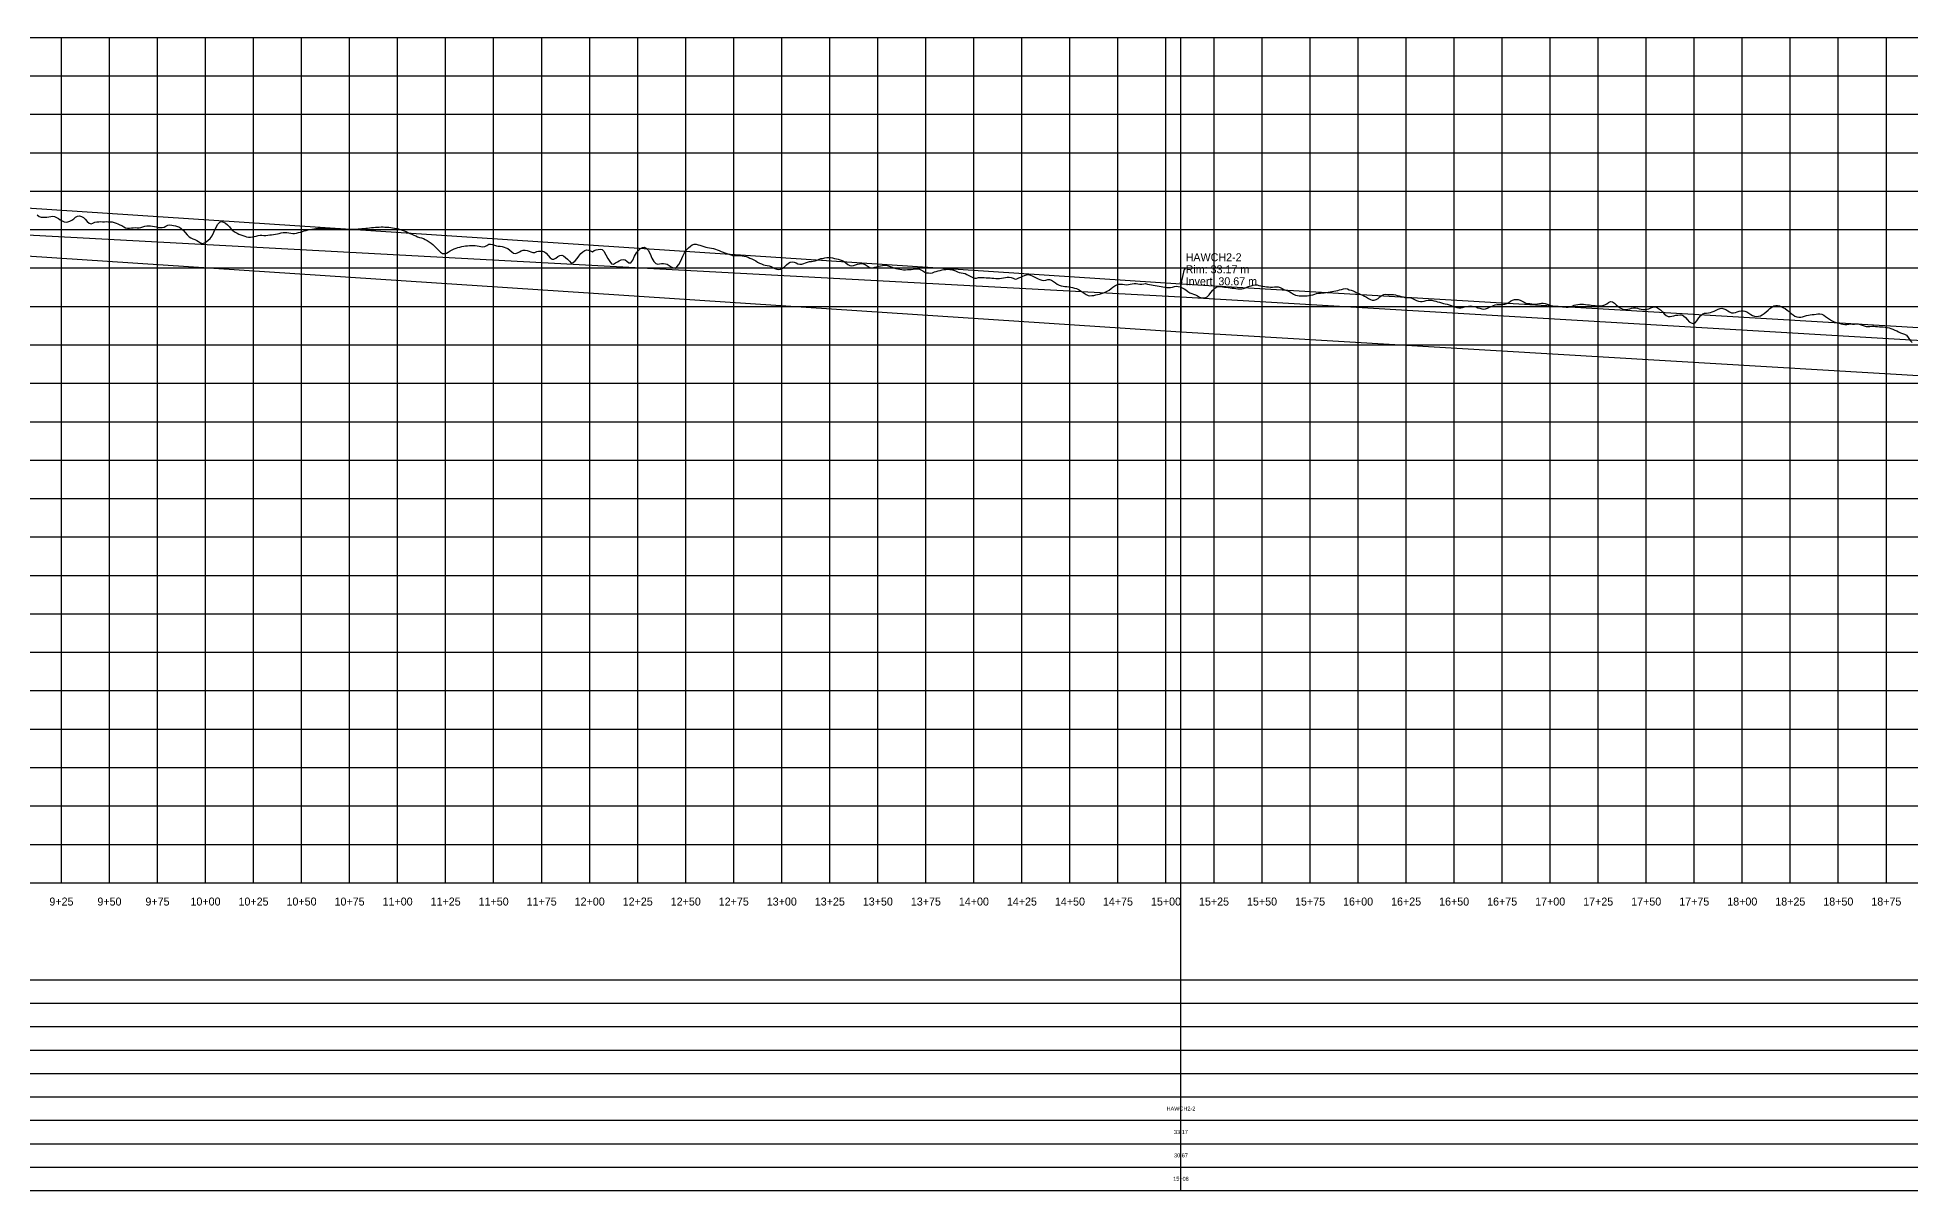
# Model space of a CAD drawing. Extents: x -64 to 7758, y -140 to 462.
# Drawn here: x 913 to 1888, y -140 to 460 of the extents above; entities that cross this region are included whole.
import ezdxf
from ezdxf.enums import TextEntityAlignment as Align

# ---------------------------------------------------------------- set-up
doc = ezdxf.new("R2010")
doc.units = 0
for name, color, linetype in [('Annotation', 7, 'Continuous'), ('Annotation_Table', 254, 'Continuous'), ('Crown', 7, 'Continuous'), ('Grid', 254, 'Continuous'), ('Grid_Text', 7, 'Continuous'), ('Ground_Elevation', 3, 'Continuous'), ('Hydraulic_Grade', 5, 'Continuous'), ('Invert', 7, 'Continuous'), ('Structure', 7, 'Continuous')]:
    doc.layers.add(name, color=color, linetype=linetype)

msp = doc.modelspace()

# ---------------------------------------------------------------- linework, layer by layer
at = {"layer": 'Annotation', "color": 0}
msp.add_lwpolyline([(1507.8, 331.71), (1507.6, 332.69), (1508.39, 332.51)], close=True, dxfattribs=at)
msp.add_lwpolyline([(1510.24, 339.33), (1509.5, 339.33), (1507.8, 331.71)], dxfattribs=at)
at = {"layer": 'Annotation_Table', "color": 254}
for points in [[(1507.8, -140.21), (1507.8, 460)], [(-25, -30.48), (7724.95, -30.48)], [(-25, -42.67), (7724.95, -42.67)], [(-25, -54.86), (7724.95, -54.86)], [(-25, -67.06), (7724.95, -67.06)], [(-25, -79.25), (7724.95, -79.25)], [(-25, -91.44), (7724.95, -91.44)], [(-25, -103.63), (7724.95, -103.63)], [(-25, -115.82), (7724.95, -115.82)], [(-25, -128.02), (7724.95, -128.02)], [(-25, -140.21), (7724.95, -140.21)]]:
    msp.add_lwpolyline(points, dxfattribs=at)
at = {"layer": 'Crown', "color": 0}
for points in [[(0, 430.99), (1507.8, 331.71)], [(1507.8, 331.71), (1507.8, 331.71)], [(1507.8, 331.71), (2592.5, 267.56)]]:
    msp.add_lwpolyline(points, dxfattribs=at)
at = {"layer": 'Grid', "color": 254}
for points in [[(-25, 460), (7725, 460)], [(925, 20), (925, 460)], [(950, 20), (950, 460)], [(975, 20), (975, 460)], [(1000, 20), (1000, 460)], [(1025, 20), (1025, 460)], [(1050, 20), (1050, 460)], [(1075, 20), (1075, 460)], [(1100, 20), (1100, 460)], [(1125, 20), (1125, 460)], [(1150, 20), (1150, 460)], [(1175, 20), (1175, 460)], [(1200, 20), (1200, 460)], [(1225, 20), (1225, 460)], [(1250, 20), (1250, 460)], [(1275, 20), (1275, 460)], [(1300, 20), (1300, 460)], [(1325, 20), (1325, 460)], [(1350, 20), (1350, 460)], [(1375, 20), (1375, 460)], [(1400, 20), (1400, 460)], [(1425, 20), (1425, 460)], [(1450, 20), (1450, 460)], [(1475, 20), (1475, 460)], [(1500, 20), (1500, 460)], [(1525, 20), (1525, 460)], [(1550, 20), (1550, 460)], [(1575, 20), (1575, 460)], [(1600, 20), (1600, 460)], [(1625, 20), (1625, 460)], [(1650, 20), (1650, 460)], [(1675, 20), (1675, 460)], [(1700, 20), (1700, 460)], [(1725, 20), (1725, 460)], [(1750, 20), (1750, 460)], [(1775, 20), (1775, 460)], [(1800, 20), (1800, 460)], [(1825, 20), (1825, 460)], [(1850, 20), (1850, 460)], [(1875, 20), (1875, 460)], [(-25, 440), (7725, 440)], [(-25, 420), (7725, 420)], [(-25, 400), (7725, 400)], [(-25, 380), (7725, 380)], [(-25, 360), (7725, 360)], [(-25, 340), (7725, 340)], [(-25, 320), (7725, 320)], [(-25, 300), (7725, 300)], [(-25, 280), (7725, 280)], [(-25, 260), (7725, 260)], [(-25, 240), (7725, 240)], [(-25, 220), (7725, 220)], [(-25, 200), (7725, 200)], [(-25, 180), (7725, 180)], [(-25, 160), (7725, 160)], [(-25, 140), (7725, 140)], [(-25, 120), (7725, 120)], [(-25, 100), (7725, 100)], [(-25, 80), (7725, 80)], [(-25, 60), (7725, 60)], [(-25, 40), (7725, 40)], [(-25, 20), (7725, 20)]]:
    msp.add_lwpolyline(points, dxfattribs=at)
at = {"layer": 'Ground_Elevation', "color": 3}
msp.add_lwpolyline([(912.41, 367.62), (913.41, 366.87), (914.41, 366.51), (915.41, 366.44), (916.41, 366.42), (917.41, 366.45), (918.41, 366.59), (919.41, 366.84), (920.41, 367), (921.41, 366.88), (922.41, 366.33), (923.41, 365.72), (924.41, 365.11), (925.41, 364.51), (926.41, 364.1), (927.41, 363.93), (928.41, 363.99), (929.41, 364.31), (930.41, 364.88), (931.41, 365.61), (932.41, 366.42), (933.41, 367), (934.41, 367.09), (935.41, 366.76), (936.41, 366.22), (937.41, 365.34), (938.41, 364.2), (939.41, 363.39), (940.41, 362.94), (941.41, 363.28), (942.41, 363.79), (943.41, 364.02), (944.41, 364.11), (945.41, 364.12), (946.41, 364.11), (947.41, 364.1), (948.41, 364.12), (949.41, 364.11), (950.41, 364.08), (951.41, 363.97), (952.41, 363.76), (953.41, 363.38), (954.41, 362.91), (955.41, 362.41), (956.41, 362.07), (957.41, 361.35), (958.41, 360.83), (959.41, 360.65), (960.41, 360.73), (961.41, 360.9), (962.41, 360.99), (963.41, 361.02), (964.41, 360.95), (965.41, 360.98), (966.41, 361.1), (967.41, 361.37), (968.41, 361.77), (969.41, 361.99), (970.41, 362), (971.41, 361.91), (972.41, 361.75), (973.41, 361.57), (974.41, 361.38), (975.41, 361.16), (976.41, 361.02), (977.41, 361.02), (978.41, 361.27), (979.41, 361.73), (980.41, 362.33), (981.41, 362.43), (982.41, 362.34), (983.41, 362.11), (984.41, 361.88), (985.41, 361.65), (986.41, 361.28), (987.41, 360.54), (988.41, 359.64), (989.41, 358.42), (990.41, 357.24), (991.41, 356.3), (992.41, 355.7), (993.41, 355.26), (994.41, 354.86), (995.41, 354.38), (996.41, 353.8), (997.41, 353.18), (998.41, 352.8), (999.41, 353.04), (1000.41, 353.6), (1001.41, 354.47), (1002.41, 355.44), (1003.41, 356.73), (1004.41, 358.58), (1005.41, 360.9), (1006.41, 362.77), (1007.41, 363.84), (1008.41, 364.14), (1009.41, 363.92), (1010.41, 363.3), (1011.41, 362.44), (1012.41, 361.39), (1013.41, 360.3), (1014.41, 359.33), (1015.41, 358.61), (1016.41, 358.07), (1017.41, 357.68), (1018.41, 357.32), (1019.41, 356.91), (1020.41, 356.52), (1021.41, 356.25), (1022.41, 356.09), (1023.41, 356.07), (1024.41, 356.2), (1025.41, 356.4), (1026.41, 356.6), (1027.41, 356.85), (1028.41, 357.06), (1029.41, 357.08), (1030.41, 356.94), (1031.41, 356.92), (1032.41, 357.03), (1033.41, 357.18), (1034.41, 357.34), (1035.41, 357.5), (1036.41, 357.67), (1037.41, 357.85), (1038.41, 358.02), (1039.41, 358.22), (1040.41, 358.43), (1041.41, 358.52), (1042.41, 358.41), (1043.41, 358.22), (1044.41, 358.05), (1045.41, 357.95), (1046.41, 357.98), (1047.41, 358.15), (1048.41, 358.4), (1049.41, 358.69), (1050.41, 358.99), (1051.41, 359.29), (1052.41, 359.58), (1053.41, 359.84), (1054.41, 360.07), (1055.41, 360.27), (1056.41, 360.44), (1057.41, 360.57), (1058.41, 360.68), (1059.41, 360.74), (1060.41, 360.79), (1061.41, 360.81), (1062.41, 360.79), (1063.41, 360.75), (1064.41, 360.7), (1065.41, 360.63), (1066.41, 360.55), (1067.41, 360.47), (1068.41, 360.39), (1069.41, 360.31), (1070.41, 360.25), (1071.41, 360.19), (1072.41, 360.15), (1073.41, 360.13), (1074.41, 360.13), (1075.41, 360.14), (1076.41, 360.18), (1077.41, 360.23), (1078.41, 360.29), (1079.41, 360.35), (1080.41, 360.42), (1081.41, 360.5), (1082.41, 360.6), (1083.41, 360.7), (1084.41, 360.8), (1085.41, 360.91), (1086.41, 361.01), (1087.41, 361.1), (1088.41, 361.19), (1089.41, 361.26), (1090.41, 361.31), (1091.41, 361.35), (1092.41, 361.35), (1093.41, 361.34), (1094.41, 361.29), (1095.41, 361.22), (1096.41, 361.11), (1097.41, 360.97), (1098.41, 360.8), (1099.41, 360.59), (1100.41, 360.35), (1101.41, 360.06), (1102.41, 359.72), (1103.41, 359.35), (1104.41, 358.93), (1105.41, 358.48), (1106.41, 358.02), (1107.41, 357.56), (1108.41, 357.11), (1109.41, 356.68), (1110.41, 356.27), (1111.41, 355.96), (1112.41, 355.76), (1113.41, 355.38), (1114.41, 354.82), (1115.41, 354.27), (1116.41, 353.67), (1117.41, 352.99), (1118.41, 352.16), (1119.41, 351.19), (1120.41, 350.11), (1121.41, 349.08), (1122.41, 348.21), (1123.41, 347.63), (1124.41, 347.52), (1125.41, 347.8), (1126.41, 348.31), (1127.41, 348.89), (1128.41, 349.48), (1129.41, 349.99), (1130.41, 350.37), (1131.41, 350.67), (1132.41, 350.93), (1133.41, 351.19), (1134.41, 351.39), (1135.41, 351.51), (1136.41, 351.59), (1137.41, 351.66), (1138.41, 351.73), (1139.41, 351.76), (1140.41, 351.72), (1141.41, 351.59), (1142.41, 351.38), (1143.41, 351.17), (1144.41, 351.08), (1145.41, 351.11), (1146.41, 351.69), (1147.41, 352.45), (1148.41, 352.47), (1149.41, 352.2), (1150.41, 351.83), (1151.41, 351.61), (1152.41, 351.45), (1153.41, 351.32), (1154.41, 351.17), (1155.41, 350.91), (1156.41, 350.53), (1157.41, 350.07), (1158.41, 349.34), (1159.41, 348.47), (1160.41, 347.72), (1161.41, 347.58), (1162.41, 347.87), (1163.41, 348.39), (1164.41, 348.86), (1165.41, 349.21), (1166.41, 349.3), (1167.41, 349.13), (1168.41, 348.79), (1169.41, 348.33), (1170.41, 348.05), (1171.41, 348.04), (1172.41, 348.51), (1173.41, 348.72), (1174.41, 348.83), (1175.41, 348.7), (1176.41, 348.44), (1177.41, 347.69), (1178.41, 346.44), (1179.41, 345.3), (1180.41, 344.61), (1181.41, 344.64), (1182.41, 345.19), (1183.41, 345.9), (1184.41, 346.44), (1185.41, 346.61), (1186.41, 346.33), (1187.41, 345.49), (1188.41, 344.57), (1189.41, 343.54), (1190.41, 342.59), (1191.41, 342.93), (1192.41, 343.77), (1193.41, 344.92), (1194.41, 346.24), (1195.41, 347.49), (1196.41, 348.48), (1197.41, 349.12), (1198.41, 349.37), (1199.41, 349.26), (1200.41, 348.88), (1201.41, 348.48), (1202.41, 349.05), (1203.41, 349.44), (1204.41, 349.67), (1205.41, 349.85), (1206.41, 349.67), (1207.41, 348.7), (1208.41, 346.93), (1209.41, 344.97), (1210.41, 343.36), (1211.41, 342.16), (1212.41, 341.98), (1213.41, 342.74), (1214.41, 343.21), (1215.41, 343.77), (1216.41, 344.19), (1217.41, 344.35), (1218.41, 344.2), (1219.41, 343.57), (1220.41, 342.61), (1221.41, 342.63), (1222.41, 344.04), (1223.41, 346.24), (1224.41, 347.95), (1225.41, 349.17), (1226.41, 350.08), (1227.41, 350.63), (1228.41, 350.8), (1229.41, 350.4), (1230.41, 349.21), (1231.41, 347.35), (1232.41, 345.18), (1233.41, 343.44), (1234.41, 342.36), (1235.41, 342.07), (1236.41, 342.11), (1237.41, 342.29), (1238.41, 342.35), (1239.41, 342.25), (1240.41, 341.94), (1241.41, 341.3), (1242.41, 340.64), (1243.41, 340.1), (1244.41, 339.99), (1245.41, 340.54), (1246.41, 341.85), (1247.41, 343.78), (1248.41, 346.11), (1249.41, 347.98), (1250.41, 349.37), (1251.41, 350.51), (1252.41, 351.39), (1253.41, 352.02), (1254.41, 352.32), (1255.41, 352.32), (1256.41, 352.13), (1257.41, 351.84), (1258.41, 351.51), (1259.41, 351.19), (1260.41, 350.89), (1261.41, 350.63), (1262.41, 350.46), (1263.41, 350.32), (1264.41, 350.13), (1265.41, 349.85), (1266.41, 349.5), (1267.41, 349.09), (1268.41, 348.64), (1269.41, 348.22), (1270.41, 347.86), (1271.41, 347.58), (1272.41, 347.26), (1273.41, 346.78), (1274.41, 346.47), (1275.41, 346.44), (1276.41, 346.52), (1277.41, 346.57), (1278.41, 346.54), (1279.41, 346.41), (1280.41, 346.22), (1281.41, 345.94), (1282.41, 345.59), (1283.41, 345.18), (1284.41, 344.73), (1285.41, 344.23), (1286.41, 343.69), (1287.41, 343.1), (1288.41, 342.6), (1289.41, 342.21), (1290.41, 341.68), (1291.41, 341.47), (1292.41, 341.3), (1293.41, 341.09), (1294.41, 340.75), (1295.41, 340.25), (1296.41, 339.75), (1297.41, 339.35), (1298.41, 339.21), (1299.41, 339.33), (1300.41, 339.84), (1301.41, 340.67), (1302.41, 341.64), (1303.41, 342.51), (1304.41, 343.05), (1305.41, 343.21), (1306.41, 343.01), (1307.41, 342.61), (1308.41, 342.18), (1309.41, 342), (1310.41, 342.05), (1311.41, 342.33), (1312.41, 342.7), (1313.41, 343.09), (1314.41, 343.34), (1315.41, 343.42), (1316.41, 343.49), (1317.41, 343.68), (1318.41, 344), (1319.41, 344.52), (1320.41, 344.87), (1321.41, 345.01), (1322.41, 345.26), (1323.41, 345.45), (1324.41, 345.51), (1325.41, 345.43), (1326.41, 345.24), (1327.41, 345.01), (1328.41, 344.81), (1329.41, 344.59), (1330.41, 344.33), (1331.41, 343.93), (1332.41, 343.31), (1333.41, 342.66), (1334.41, 341.83), (1335.41, 341.24), (1336.41, 341.1), (1337.41, 341.29), (1338.41, 341.63), (1339.41, 341.96), (1340.41, 342.17), (1341.41, 342.26), (1342.41, 342.15), (1343.41, 341.74), (1344.41, 341.11), (1345.41, 340.44), (1346.41, 340.08), (1347.41, 340.05), (1348.41, 340.35), (1349.41, 340.63), (1350.41, 340.87), (1351.41, 341.12), (1352.41, 341.36), (1353.41, 341.5), (1354.41, 341.42), (1355.41, 341.12), (1356.41, 340.74), (1357.41, 340.35), (1358.41, 340.06), (1359.41, 339.78), (1360.41, 339.51), (1361.41, 339.31), (1362.41, 339.16), (1363.41, 339.05), (1364.41, 339.07), (1365.41, 339.14), (1366.41, 339.23), (1367.41, 339.29), (1368.41, 339.4), (1369.41, 339.51), (1370.41, 339.59), (1371.41, 339.56), (1372.41, 339.13), (1373.41, 338.47), (1374.41, 337.8), (1375.41, 337.45), (1376.41, 337.41), (1377.41, 337.39), (1378.41, 337.48), (1379.41, 337.94), (1380.41, 338.22), (1381.41, 338.46), (1382.41, 338.73), (1383.41, 338.97), (1384.41, 339.16), (1385.41, 339.29), (1386.41, 339.34), (1387.41, 339.3), (1388.41, 339.14), (1389.41, 338.85), (1390.41, 338.47), (1391.41, 338.06), (1392.41, 337.66), (1393.41, 337.41), (1394.41, 337.34), (1395.41, 337.08), (1396.41, 336.6), (1397.41, 336.06), (1398.41, 335.52), (1399.41, 334.99), (1400.41, 334.73), (1401.41, 334.79), (1402.41, 335.09), (1403.41, 335.08), (1404.41, 335.02), (1405.41, 334.99), (1406.41, 334.96), (1407.41, 334.92), (1408.41, 334.87), (1409.41, 334.78), (1410.41, 334.66), (1411.41, 334.55), (1412.41, 334.49), (1413.41, 334.52), (1414.41, 334.65), (1415.41, 334.87), (1416.41, 335.12), (1417.41, 335.28), (1418.41, 335.23), (1419.41, 334.98), (1420.41, 334.65), (1421.41, 334.15), (1422.41, 334.36), (1423.41, 334.89), (1424.41, 335.29), (1425.41, 335.75), (1426.41, 336.16), (1427.41, 336.46), (1428.41, 336.53), (1429.41, 336.35), (1430.41, 335.96), (1431.41, 335.43), (1432.41, 334.84), (1433.41, 334.35), (1434.41, 334.03), (1435.41, 333.59), (1436.41, 333.53), (1437.41, 333.75), (1438.41, 333.94), (1439.41, 333.96), (1440.41, 333.66), (1441.41, 333.03), (1442.41, 332.25), (1443.41, 331.64), (1444.41, 331.11), (1445.41, 330.79), (1446.41, 330.53), (1447.41, 330.39), (1448.41, 330.29), (1449.41, 330.17), (1450.41, 329.99), (1451.41, 329.82), (1452.41, 329.58), (1453.41, 329.25), (1454.41, 328.85), (1455.41, 328.24), (1456.41, 327.52), (1457.41, 326.83), (1458.41, 326.22), (1459.41, 325.75), (1460.41, 325.56), (1461.41, 325.61), (1462.41, 325.75), (1463.41, 326.02), (1464.41, 326.25), (1465.41, 326.45), (1466.41, 326.75), (1467.41, 327.11), (1468.41, 327.46), (1469.41, 327.93), (1470.41, 328.5), (1471.41, 329.29), (1472.41, 330.07), (1473.41, 330.8), (1474.41, 331.28), (1475.41, 331.55), (1476.41, 331.65), (1477.41, 331.63), (1478.41, 331.43), (1479.41, 331.29), (1480.41, 331.34), (1481.41, 331.53), (1482.41, 331.76), (1483.41, 331.89), (1484.41, 331.87), (1485.41, 331.73), (1486.41, 331.61), (1487.41, 331.58), (1488.41, 331.74), (1489.41, 331.86), (1490.41, 331.62), (1491.41, 331.43), (1492.41, 331.27), (1493.41, 331.1), (1494.41, 330.92), (1495.41, 330.73), (1496.41, 330.55), (1497.41, 330.37), (1498.41, 330.19), (1499.41, 330.03), (1500.41, 329.9), (1501.41, 329.86), (1502.41, 329.9), (1503.41, 330.05), (1504.41, 330.29), (1505.41, 330.47), (1506.41, 330.4), (1507.41, 330.12), (1508.41, 329.76), (1509.41, 329.21), (1510.41, 328.62), (1511.41, 327.82), (1512.41, 327.09), (1513.41, 326.65), (1514.41, 326.34), (1515.41, 325.95), (1516.41, 325.47), (1517.41, 324.88), (1518.41, 324.49), (1519.41, 324.39), (1520.41, 324.47), (1521.41, 325), (1522.41, 325.97), (1523.41, 327.27), (1524.41, 328.52), (1525.41, 329.55), (1526.41, 330.15), (1527.41, 330.38), (1528.41, 330.37), (1529.41, 330.21), (1530.41, 330.08), (1531.41, 329.96), (1532.41, 329.83), (1533.41, 329.7), (1534.41, 329.54), (1535.41, 329.42), (1536.41, 329.3), (1537.41, 329.23), (1538.41, 329.16), (1539.41, 329.21), (1540.41, 329.4), (1541.41, 329.74), (1542.41, 330.13), (1543.41, 330.49), (1544.41, 330.79), (1545.41, 331.11), (1546.41, 331.32), (1547.41, 331.2), (1548.41, 330.92), (1549.41, 330.67), (1550.41, 330.47), (1551.41, 330.31), (1552.41, 330.2), (1553.41, 330.12), (1554.41, 330.08), (1555.41, 330.08), (1556.41, 330.12), (1557.41, 330.19), (1558.41, 330.21), (1559.41, 329.88), (1560.41, 329.34), (1561.41, 328.88), (1562.41, 328.47), (1563.41, 328.05), (1564.41, 327.59), (1565.41, 327), (1566.41, 326.42), (1567.41, 325.93), (1568.41, 325.68), (1569.41, 325.55), (1570.41, 325.5), (1571.41, 325.47), (1572.41, 325.47), (1573.41, 325.53), (1574.41, 325.64), (1575.41, 325.78), (1576.41, 326.01), (1577.41, 326.33), (1578.41, 326.71), (1579.41, 326.9), (1580.41, 326.97), (1581.41, 327.04), (1582.41, 327.13), (1583.41, 327.24), (1584.41, 327.37), (1585.41, 327.52), (1586.41, 327.7), (1587.41, 327.9), (1588.41, 328.12), (1589.41, 328.36), (1590.41, 328.63), (1591.41, 328.89), (1592.41, 329.12), (1593.41, 329.25), (1594.41, 329.18), (1595.41, 328.72), (1596.41, 328.39), (1597.41, 328.04), (1598.41, 327.58), (1599.41, 327.12), (1600.41, 326.68), (1601.41, 326.29), (1602.41, 325.83), (1603.41, 325.3), (1604.41, 324.75), (1605.41, 324.15), (1606.41, 323.57), (1607.41, 323.21), (1608.41, 323.22), (1609.41, 323.53), (1610.41, 324.17), (1611.41, 324.96), (1612.41, 325.74), (1613.41, 326.2), (1614.41, 326.32), (1615.41, 326.21), (1616.41, 326.14), (1617.41, 326.24), (1618.41, 326.23), (1619.41, 326.05), (1620.41, 325.77), (1621.41, 325.46), (1622.41, 325.2), (1623.41, 324.94), (1624.41, 324.68), (1625.41, 324.57), (1626.41, 324.59), (1627.41, 324.48), (1628.41, 324.19), (1629.41, 323.67), (1630.41, 323.15), (1631.41, 322.79), (1632.41, 322.62), (1633.41, 322.61), (1634.41, 322.78), (1635.41, 323), (1636.41, 323.23), (1637.41, 323.31), (1638.41, 323.17), (1639.41, 322.92), (1640.41, 322.66), (1641.41, 322.43), (1642.41, 322.19), (1643.41, 321.87), (1644.41, 321.57), (1645.41, 321.32), (1646.41, 321.09), (1647.41, 320.83), (1648.41, 320.52), (1649.41, 320.14), (1650.41, 319.75), (1651.41, 319.44), (1652.41, 319.3), (1653.41, 319.34), (1654.41, 319.51), (1655.41, 319.77), (1656.41, 320.03), (1657.41, 320.19), (1658.41, 320.27), (1659.41, 320.21), (1660.41, 320.02), (1661.41, 319.72), (1662.41, 319.35), (1663.41, 319.02), (1664.41, 318.73), (1665.41, 318.62), (1666.41, 318.7), (1667.41, 319.07), (1668.41, 319.55), (1669.41, 320.01), (1670.41, 320.41), (1671.41, 320.75), (1672.41, 320.95), (1673.41, 320.98), (1674.41, 320.94), (1675.41, 320.98), (1676.41, 321.11), (1677.41, 321.44), (1678.41, 322.01), (1679.41, 322.67), (1680.41, 323.27), (1681.41, 323.55), (1682.41, 323.65), (1683.41, 323.56), (1684.41, 323.25), (1685.41, 322.73), (1686.41, 322.2), (1687.41, 321.78), (1688.41, 321.57), (1689.41, 321.44), (1690.41, 321.29), (1691.41, 321.2), (1692.41, 321.26), (1693.41, 321.42), (1694.41, 321.57), (1695.41, 321.63), (1696.41, 321.62), (1697.41, 321.48), (1698.41, 321.24), (1699.41, 320.85), (1700.41, 320.52), (1701.41, 320.28), (1702.41, 320.08), (1703.41, 319.98), (1704.41, 319.93), (1705.41, 319.92), (1706.41, 319.85), (1707.41, 319.72), (1708.41, 319.61), (1709.41, 319.55), (1710.41, 319.75), (1711.41, 320.18), (1712.41, 320.57), (1713.41, 320.85), (1714.41, 321.03), (1715.41, 321.15), (1716.41, 321.19), (1717.41, 321.15), (1718.41, 321.04), (1719.41, 320.91), (1720.41, 320.76), (1721.41, 320.63), (1722.41, 320.5), (1723.41, 320.4), (1724.41, 320.34), (1725.41, 320.33), (1726.41, 320.38), (1727.41, 320.52), (1728.41, 320.82), (1729.41, 321.32), (1730.41, 321.97), (1731.41, 322.48), (1732.41, 322.33), (1733.41, 321.68), (1734.41, 320.88), (1735.41, 320.04), (1736.41, 319.3), (1737.41, 318.7), (1738.41, 318.4), (1739.41, 318.39), (1740.41, 318.56), (1741.41, 318.81), (1742.41, 319.06), (1743.41, 319.2), (1744.41, 319.21), (1745.41, 319.08), (1746.41, 318.83), (1747.41, 318.61), (1748.41, 318.44), (1749.41, 318.39), (1750.41, 318.49), (1751.41, 318.76), (1752.41, 319.21), (1753.41, 319.66), (1754.41, 319.78), (1755.41, 319.56), (1756.41, 318.99), (1757.41, 318.19), (1758.41, 317.16), (1759.41, 316.08), (1760.41, 315.25), (1761.41, 314.79), (1762.41, 314.72), (1763.41, 314.88), (1764.41, 315.17), (1765.41, 315.39), (1766.41, 315.53), (1767.41, 315.7), (1768.41, 315.58), (1769.41, 315.1), (1770.41, 314.16), (1771.41, 313.08), (1772.41, 312.05), (1773.41, 311.48), (1774.41, 311.18), (1775.41, 311.51), (1776.41, 312.54), (1777.41, 314.01), (1778.41, 315.3), (1779.41, 316.06), (1780.41, 316.43), (1781.41, 316.53), (1782.41, 316.65), (1783.41, 316.84), (1784.41, 317.11), (1785.41, 317.47), (1786.41, 317.97), (1787.41, 318.52), (1788.41, 318.9), (1789.41, 319.01), (1790.41, 318.82), (1791.41, 318.35), (1792.41, 317.69), (1793.41, 317.1), (1794.41, 316.71), (1795.41, 316.63), (1796.41, 316.81), (1797.41, 317.16), (1798.41, 317.48), (1799.41, 317.66), (1800.41, 317.67), (1801.41, 317.55), (1802.41, 317.12), (1803.41, 316.49), (1804.41, 315.83), (1805.41, 315.31), (1806.41, 314.99), (1807.41, 314.84), (1808.41, 314.88), (1809.41, 315.18), (1810.41, 315.68), (1811.41, 316.38), (1812.41, 317.19), (1813.41, 318.02), (1814.41, 318.86), (1815.41, 319.64), (1816.41, 320.22), (1817.41, 320.51), (1818.41, 320.54), (1819.41, 320.28), (1820.41, 319.81), (1821.41, 319.33), (1822.41, 318.84), (1823.41, 318.09), (1824.41, 317.28), (1825.41, 316.38), (1826.41, 315.6), (1827.41, 314.97), (1828.41, 314.53), (1829.41, 314.32), (1830.41, 314.35), (1831.41, 314.56), (1832.41, 314.9), (1833.41, 315.23), (1834.41, 315.48), (1835.41, 315.65), (1836.41, 315.78), (1837.41, 315.87), (1838.41, 315.95), (1839.41, 316.1), (1840.41, 316.13), (1841.41, 315.92), (1842.41, 315.42), (1843.41, 314.77), (1844.41, 314.14), (1845.41, 313.44), (1846.41, 312.7), (1847.41, 312.14), (1848.41, 311.73), (1849.41, 311.48), (1850.41, 311.29), (1851.41, 311.02), (1852.41, 310.71), (1853.41, 310.55), (1854.41, 310.59), (1855.41, 310.77), (1856.41, 310.85), (1857.41, 310.78), (1858.41, 310.84), (1859.41, 310.96), (1860.41, 310.88), (1861.41, 310.66), (1862.41, 310.28), (1863.41, 309.9), (1864.41, 309.62), (1865.41, 309.47), (1866.41, 309.53), (1867.41, 309.75), (1868.41, 309.69), (1869.41, 309.56), (1870.41, 309.48), (1871.41, 309.45), (1872.41, 309.43), (1873.41, 309.38), (1874.41, 309.25), (1875.41, 309.06), (1876.41, 308.79), (1877.41, 308.46), (1878.41, 308.08), (1879.41, 307.66), (1880.41, 307.21), (1881.41, 306.75), (1882.41, 306.29), (1883.41, 305.88), (1884.41, 305.53), (1885.41, 305.05), (1886.41, 303.78), (1887.41, 302.33), (1888.41, 301.26)], dxfattribs=at)
at = {"layer": 'Hydraulic_Grade', "color": 5}
for points in [[(0, 405.99), (1507.8, 325.02)], [(1507.8, 325.02), (1507.8, 325.02)], [(1507.8, 325.02), (2592.5, 261.08)]]:
    msp.add_lwpolyline(points, dxfattribs=at)
at = {"layer": 'Invert', "color": 0}
for points in [[(0, 405.99), (1507.8, 306.71)], [(1507.8, 306.71), (1507.8, 306.71)], [(1507.8, 306.71), (2592.5, 242.56)]]:
    msp.add_lwpolyline(points, dxfattribs=at)
at = {"layer": 'Structure', "color": 0}
msp.add_lwpolyline([(1507.8, 331.71), (1507.8, 306.71)], dxfattribs=at)
msp.add_lwpolyline([(1507.8, 331.71), (1507.8, 306.71)], dxfattribs=at)

# ---------------------------------------------------------------- texts
at = {"layer": 'Annotation', "color": 0}
for s, height, p in [('HAWCH2-2', 4.167, (1510.24, 345.58)), ('Rim: 33.17 m', 4.1667, (1510.24, 339.33)), ('Invert: 30.67 m', 4.1667, (1510.24, 333.08))]:
    msp.add_text(s, height=height, dxfattribs=at).set_placement(p, align=Align.MIDDLE_LEFT)
at = {"layer": 'Annotation_Table', "color": 0}
for s, p in [('HAWCH2-2', (1507.8, -97.54)), ('33.17', (1507.8, -109.73)), ('30.67', (1507.8, -121.92)), ('15+08', (1507.8, -134.11))]:
    msp.add_text(s, height=2.083, dxfattribs=at).set_placement(p, align=Align.MIDDLE_CENTER)
at = {"layer": 'Grid_Text', "color": 0}
for s, p in [('9+25', (925, 12.3)), ('9+50', (950, 12.3)), ('9+75', (975, 12.3)), ('10+00', (1000, 12.3)), ('10+25', (1025, 12.3)), ('10+50', (1050, 12.3)), ('10+75', (1075, 12.3)), ('11+00', (1100, 12.3)), ('11+25', (1125, 12.3)), ('11+50', (1150, 12.3)), ('11+75', (1175, 12.3)), ('12+00', (1200, 12.3)), ('12+25', (1225, 12.3)), ('12+50', (1250, 12.3)), ('12+75', (1275, 12.3)), ('13+00', (1300, 12.3)), ('13+25', (1325, 12.3)), ('13+50', (1350, 12.3)), ('13+75', (1375, 12.3)), ('14+00', (1400, 12.3)), ('14+25', (1425, 12.3)), ('14+50', (1450, 12.3)), ('14+75', (1475, 12.3)), ('15+00', (1500, 12.3)), ('15+25', (1525, 12.3)), ('15+50', (1550, 12.3)), ('15+75', (1575, 12.3)), ('16+00', (1600, 12.3)), ('16+25', (1625, 12.3)), ('16+50', (1650, 12.3)), ('16+75', (1675, 12.3)), ('17+00', (1700, 12.3)), ('17+25', (1725, 12.3)), ('17+50', (1750, 12.3)), ('17+75', (1775, 12.3)), ('18+00', (1800, 12.3)), ('18+25', (1825, 12.3)), ('18+50', (1850, 12.3)), ('18+75', (1875, 12.3))]:
    msp.add_text(s, height=4.167, dxfattribs=at).set_placement(p, align=Align.TOP_CENTER)

doc.saveas('drawing.dxf')
